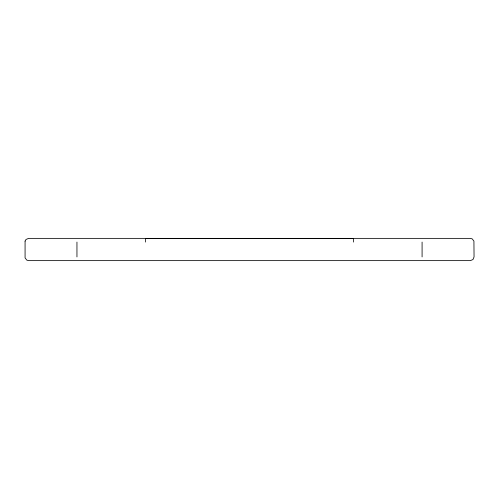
<?xml version="1.0" encoding="UTF-8"?>
<svg xmlns="http://www.w3.org/2000/svg" width="499" height="499" viewBox="0 0 499 499"><rect width="100%" height="100%" fill="white"/><g stroke="black" fill="none" stroke-linecap="round" stroke-linejoin="round"><path stroke-width="0.75" d="M145.577 238.491L353.423 238.491M422.085 242.077L422.085 256.923M353.423 238.366L353.423 242.077M145.577 238.366L145.577 242.077M76.952 242.077L76.952 256.923M25.075 241.117L25.075 257.883L26.809 260.135L28.661 260.634L470.339 260.634L472.965 259.549L474.05 256.923L473.925 241.117L472.191 238.865L470.339 238.366L28.661 238.366L26.035 239.451L25.075 241.117"/></g></svg>
